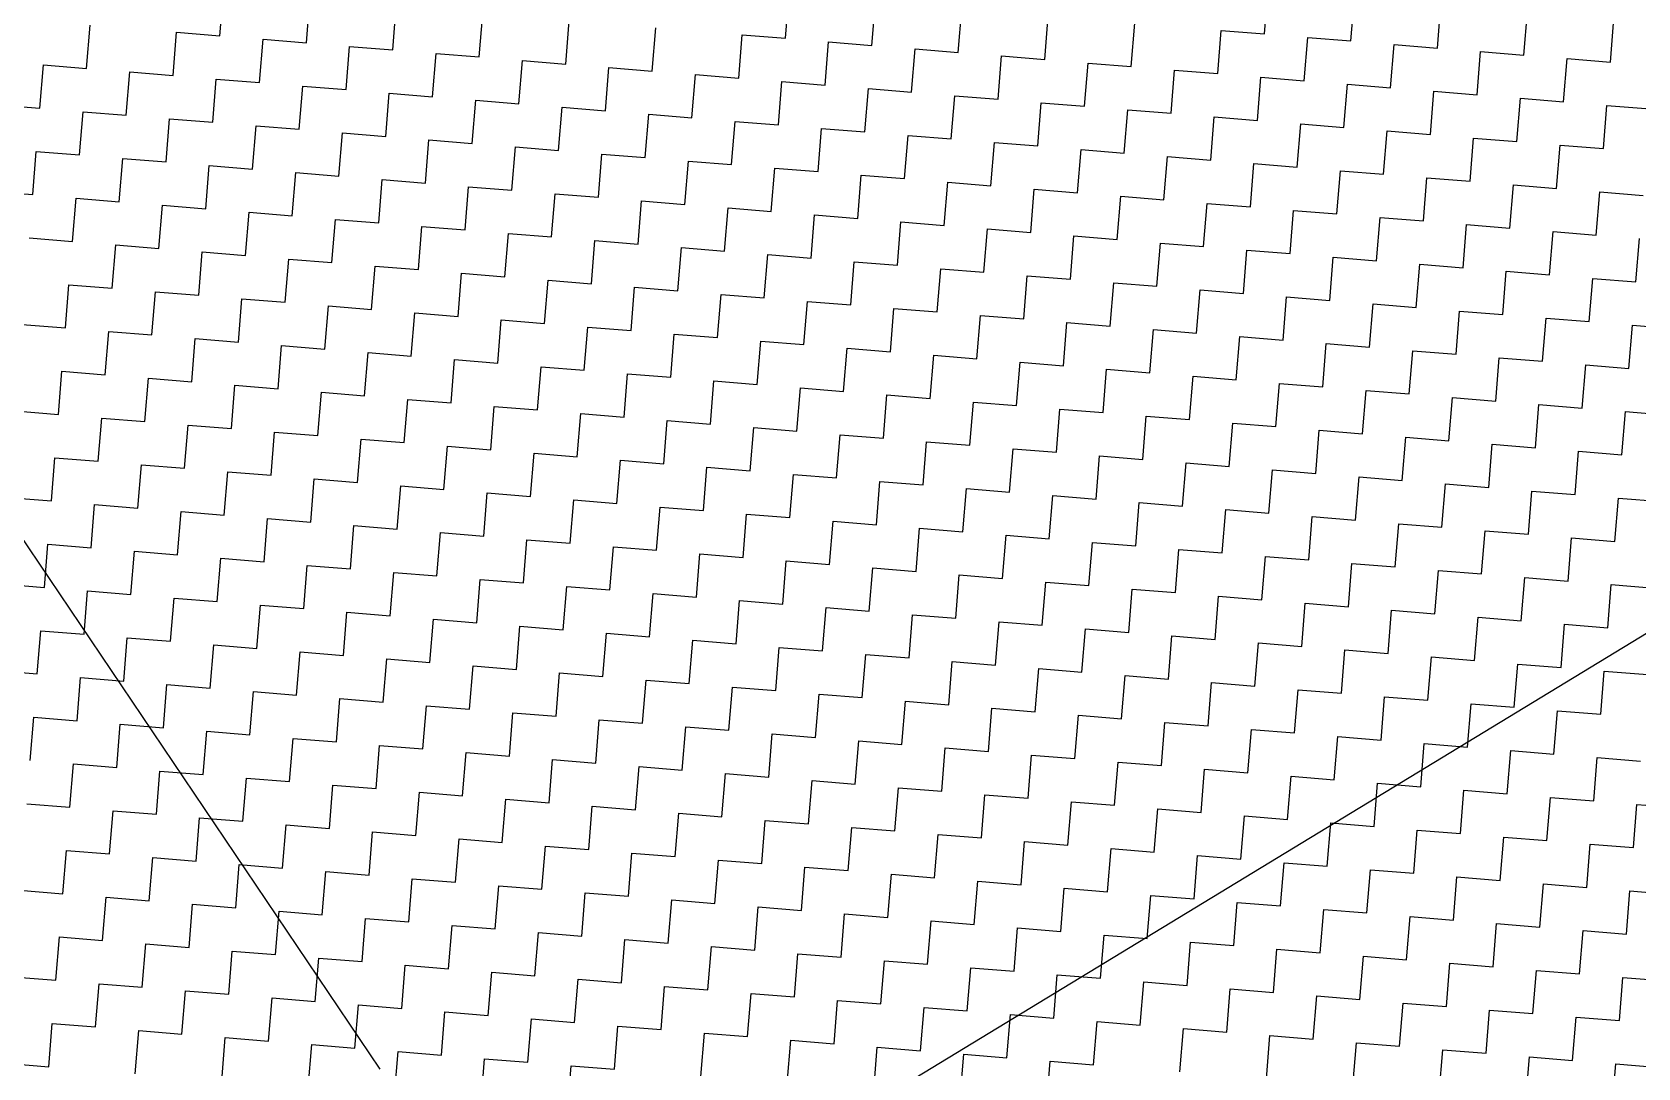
# Model space of a CAD drawing. Header units: metres. Extents: x 286589 to 288713, y 2001360 to 2004418.
# Drawn here: x 288122.5 to 288316.3, y 2003389.4 to 2003514.4 of the extents above; entities that cross this region are included whole.
import ezdxf

# ---------------------------------------------------------------- set-up
doc = ezdxf.new("R2010")
doc.units = ezdxf.units.M
doc.header["$MEASUREMENT"] = 0
doc.layers.add('POLY_HATCH', color=12, linetype='Continuous')
doc.layers.add('POLY_PARCEL', color=6, linetype='Continuous')

msp = doc.modelspace()

# ---------------------------------------------------------------- linework, layer by layer
at = {"layer": 'POLY_HATCH', "linetype": 'Continuous'}
for p, q in [((288213.44, 2003513.65), (288213.87, 2003518.86)), ((288271.26, 2003514.18), (288271.69, 2003519.4)), ((288145.18, 2003513.96), (288145.53, 2003518.21)), ((288155.62, 2003513.11), (288156.04, 2003518.32)), ((288166.05, 2003512.26), (288166.48, 2003517.47)), ((288223.88, 2003512.79), (288224.3, 2003518.01)), ((288234.31, 2003511.94), (288234.74, 2003517.16)), ((288281.7, 2003513.33), (288282.13, 2003518.55)), ((288292.14, 2003512.48), (288292.56, 2003517.7)), ((288302.57, 2003511.63), (288303, 2003516.85)), ((288129.1, 2003510.01), (288129.53, 2003515.23)), ((288176.49, 2003511.4), (288176.91, 2003516.62)), ((288186.92, 2003510.55), (288187.35, 2003515.77)), ((288197.36, 2003509.7), (288197.79, 2003514.92)), ((288244.75, 2003511.09), (288245.17, 2003516.31)), ((288255.18, 2003510.24), (288255.61, 2003515.46)), ((288313.01, 2003510.78), (288313.43, 2003516)), ((288139.54, 2003509.16), (288139.96, 2003514.38)), ((288139.96, 2003514.38), (288145.18, 2003513.96)), ((288149.97, 2003508.31), (288150.4, 2003513.53)), ((288150.4, 2003513.53), (288155.62, 2003513.11)), ((288207.8, 2003508.85), (288208.22, 2003514.07)), ((288208.22, 2003514.07), (288213.44, 2003513.65)), ((288218.23, 2003508), (288218.66, 2003513.22)), ((288218.66, 2003513.22), (288223.88, 2003512.79)), ((288265.62, 2003509.39), (288266.05, 2003514.61)), ((288266.05, 2003514.61), (288271.26, 2003514.18)), ((288276.06, 2003508.54), (288276.48, 2003513.76)), ((288276.48, 2003513.76), (288281.7, 2003513.33)), ((288286.49, 2003507.69), (288286.92, 2003512.91)), ((288286.92, 2003512.91), (288292.14, 2003512.48)), ((288160.41, 2003507.46), (288160.83, 2003512.68)), ((288160.83, 2003512.68), (288166.05, 2003512.26)), ((288170.84, 2003506.61), (288171.27, 2003511.83)), ((288171.27, 2003511.83), (288176.49, 2003511.4)), ((288181.28, 2003505.76), (288181.71, 2003510.98)), ((288181.71, 2003510.98), (288186.92, 2003510.55)), ((288228.67, 2003507.15), (288229.09, 2003512.37)), ((288229.09, 2003512.37), (288234.31, 2003511.94)), ((288239.11, 2003506.3), (288239.53, 2003511.52)), ((288239.53, 2003511.52), (288244.75, 2003511.09)), ((288296.93, 2003506.84), (288297.35, 2003512.06)), ((288297.35, 2003512.06), (288302.57, 2003511.63)), ((288307.37, 2003505.99), (288307.79, 2003511.21)), ((288307.79, 2003511.21), (288313.01, 2003510.78)), ((288123.46, 2003505.22), (288123.88, 2003510.44)), ((288123.88, 2003510.44), (288129.1, 2003510.01)), ((288133.89, 2003504.37), (288134.32, 2003509.59)), ((288134.32, 2003509.59), (288139.54, 2003509.16)), ((288191.72, 2003504.91), (288192.14, 2003510.13)), ((288192.14, 2003510.13), (288197.36, 2003509.7)), ((288202.15, 2003504.06), (288202.58, 2003509.28)), ((288202.58, 2003509.28), (288207.8, 2003508.85)), ((288249.54, 2003505.45), (288249.97, 2003510.67)), ((288249.97, 2003510.67), (288255.18, 2003510.24)), ((288259.98, 2003504.6), (288260.4, 2003509.82)), ((288260.4, 2003509.82), (288265.62, 2003509.39)), ((288270.41, 2003503.75), (288270.84, 2003508.97)), ((288270.84, 2003508.97), (288276.06, 2003508.54)), ((288144.33, 2003503.52), (288144.75, 2003508.74)), ((288144.75, 2003508.74), (288149.97, 2003508.31)), ((288154.76, 2003502.67), (288155.19, 2003507.89)), ((288155.19, 2003507.89), (288160.41, 2003507.46)), ((288165.2, 2003501.82), (288165.63, 2003507.04)), ((288165.63, 2003507.04), (288170.84, 2003506.61)), ((288212.59, 2003503.21), (288213.01, 2003508.43)), ((288213.01, 2003508.43), (288218.23, 2003508)), ((288223.03, 2003502.36), (288223.45, 2003507.58)), ((288223.45, 2003507.58), (288228.67, 2003507.15)), ((288280.85, 2003502.9), (288281.28, 2003508.12)), ((288281.28, 2003508.12), (288286.49, 2003507.69)), ((288291.29, 2003502.05), (288291.71, 2003507.27)), ((288291.71, 2003507.27), (288296.93, 2003506.84)), ((288118.24, 2003505.65), (288123.46, 2003505.22)), ((288175.64, 2003500.97), (288176.06, 2003506.19)), ((288176.06, 2003506.19), (288181.28, 2003505.76)), ((288186.07, 2003500.12), (288186.5, 2003505.34)), ((288186.5, 2003505.34), (288191.72, 2003504.91)), ((288233.46, 2003501.51), (288233.89, 2003506.73)), ((288233.89, 2003506.73), (288239.11, 2003506.3)), ((288243.9, 2003500.66), (288244.32, 2003505.88)), ((288244.32, 2003505.88), (288249.54, 2003505.45)), ((288254.33, 2003499.81), (288254.76, 2003505.02)), ((288254.76, 2003505.02), (288259.98, 2003504.6)), ((288301.72, 2003501.2), (288302.15, 2003506.41)), ((288302.15, 2003506.41), (288307.37, 2003505.99)), ((288312.16, 2003500.35), (288312.58, 2003505.56)), ((288312.58, 2003505.56), (288317.8, 2003505.14)), ((288128.25, 2003499.58), (288128.67, 2003504.8)), ((288128.67, 2003504.8), (288133.89, 2003504.37)), ((288138.69, 2003498.73), (288139.11, 2003503.95)), ((288139.11, 2003503.95), (288144.33, 2003503.52)), ((288149.12, 2003497.88), (288149.55, 2003503.1)), ((288149.55, 2003503.1), (288154.76, 2003502.67)), ((288196.51, 2003499.27), (288196.94, 2003504.49)), ((288196.94, 2003504.49), (288202.15, 2003504.06)), ((288206.95, 2003498.42), (288207.37, 2003503.63)), ((288207.37, 2003503.63), (288212.59, 2003503.21)), ((288264.77, 2003498.96), (288265.2, 2003504.17)), ((288265.2, 2003504.17), (288270.41, 2003503.75)), ((288275.21, 2003498.11), (288275.63, 2003503.32)), ((288275.63, 2003503.32), (288280.85, 2003502.9)), ((288159.56, 2003497.03), (288159.98, 2003502.24)), ((288159.98, 2003502.24), (288165.2, 2003501.82)), ((288169.99, 2003496.18), (288170.42, 2003501.39)), ((288170.42, 2003501.39), (288175.64, 2003500.97)), ((288217.38, 2003497.57), (288217.81, 2003502.78)), ((288217.81, 2003502.78), (288223.03, 2003502.36)), ((288227.82, 2003496.72), (288228.24, 2003501.93)), ((288228.24, 2003501.93), (288233.46, 2003501.51)), ((288285.64, 2003497.25), (288286.07, 2003502.47)), ((288286.07, 2003502.47), (288291.29, 2003502.05)), ((288296.08, 2003496.4), (288296.5, 2003501.62)), ((288296.5, 2003501.62), (288301.72, 2003501.2)), ((288122.61, 2003494.79), (288123.03, 2003500)), ((288123.03, 2003500), (288128.25, 2003499.58)), ((288180.43, 2003495.33), (288180.86, 2003500.54)), ((288180.86, 2003500.54), (288186.07, 2003500.12)), ((288190.87, 2003494.47), (288191.29, 2003499.69)), ((288191.29, 2003499.69), (288196.51, 2003499.27)), ((288238.25, 2003495.86), (288238.68, 2003501.08)), ((288238.68, 2003501.08), (288243.9, 2003500.66)), ((288248.69, 2003495.01), (288249.12, 2003500.23)), ((288249.12, 2003500.23), (288254.33, 2003499.81)), ((288259.13, 2003494.16), (288259.55, 2003499.38)), ((288259.55, 2003499.38), (288264.77, 2003498.96)), ((288306.51, 2003495.55), (288306.94, 2003500.77)), ((288306.94, 2003500.77), (288312.16, 2003500.35)), ((288133.04, 2003493.94), (288133.47, 2003499.15)), ((288133.47, 2003499.15), (288138.69, 2003498.73)), ((288143.48, 2003493.08), (288143.9, 2003498.3)), ((288143.9, 2003498.3), (288149.12, 2003497.88)), ((288153.91, 2003492.23), (288154.34, 2003497.45)), ((288154.34, 2003497.45), (288159.56, 2003497.03)), ((288201.3, 2003493.62), (288201.73, 2003498.84)), ((288201.73, 2003498.84), (288206.95, 2003498.42)), ((288211.74, 2003492.77), (288212.16, 2003497.99)), ((288212.16, 2003497.99), (288217.38, 2003497.57)), ((288269.56, 2003493.31), (288269.99, 2003498.53)), ((288269.99, 2003498.53), (288275.21, 2003498.11)), ((288280, 2003492.46), (288280.42, 2003497.68)), ((288280.42, 2003497.68), (288285.64, 2003497.25)), ((288164.35, 2003491.38), (288164.78, 2003496.6)), ((288164.78, 2003496.6), (288169.99, 2003496.18)), ((288174.79, 2003490.53), (288175.21, 2003495.75)), ((288175.21, 2003495.75), (288180.43, 2003495.33)), ((288222.17, 2003491.92), (288222.6, 2003497.14)), ((288222.6, 2003497.14), (288227.82, 2003496.72)), ((288232.61, 2003491.07), (288233.04, 2003496.29)), ((288233.04, 2003496.29), (288238.25, 2003495.86)), ((288243.05, 2003490.22), (288243.47, 2003495.44)), ((288243.47, 2003495.44), (288248.69, 2003495.01)), ((288290.44, 2003491.61), (288290.86, 2003496.83)), ((288290.86, 2003496.83), (288296.08, 2003496.4)), ((288300.87, 2003490.76), (288301.3, 2003495.98)), ((288301.3, 2003495.98), (288306.51, 2003495.55)), ((288117.39, 2003495.21), (288122.61, 2003494.79)), ((288127.4, 2003489.14), (288127.82, 2003494.36)), ((288127.82, 2003494.36), (288133.04, 2003493.94)), ((288137.83, 2003488.29), (288138.26, 2003493.51)), ((288138.26, 2003493.51), (288143.48, 2003493.08)), ((288185.22, 2003489.68), (288185.65, 2003494.9)), ((288185.65, 2003494.9), (288190.87, 2003494.47)), ((288195.66, 2003488.83), (288196.08, 2003494.05)), ((288196.08, 2003494.05), (288201.3, 2003493.62)), ((288253.48, 2003489.37), (288253.91, 2003494.59)), ((288253.91, 2003494.59), (288259.13, 2003494.16)), ((288263.92, 2003488.52), (288264.34, 2003493.74)), ((288264.34, 2003493.74), (288269.56, 2003493.31)), ((288311.31, 2003489.91), (288311.73, 2003495.13)), ((288311.73, 2003495.13), (288316.95, 2003494.7)), ((288148.27, 2003487.44), (288148.7, 2003492.66)), ((288148.7, 2003492.66), (288153.91, 2003492.23)), ((288158.71, 2003486.59), (288159.13, 2003491.81)), ((288159.13, 2003491.81), (288164.35, 2003491.38)), ((288206.1, 2003487.98), (288206.52, 2003493.2)), ((288206.52, 2003493.2), (288211.74, 2003492.77)), ((288216.53, 2003487.13), (288216.96, 2003492.35)), ((288216.96, 2003492.35), (288222.17, 2003491.92)), ((288226.97, 2003486.28), (288227.39, 2003491.5)), ((288227.39, 2003491.5), (288232.61, 2003491.07)), ((288274.36, 2003487.67), (288274.78, 2003492.89)), ((288274.78, 2003492.89), (288280, 2003492.46)), ((288284.79, 2003486.82), (288285.22, 2003492.04)), ((288285.22, 2003492.04), (288290.44, 2003491.61)), ((288122.18, 2003489.57), (288127.4, 2003489.14)), ((288169.14, 2003485.74), (288169.57, 2003490.96)), ((288169.57, 2003490.96), (288174.79, 2003490.53)), ((288179.58, 2003484.89), (288180, 2003490.11)), ((288180, 2003490.11), (288185.22, 2003489.68)), ((288237.4, 2003485.43), (288237.83, 2003490.65)), ((288237.83, 2003490.65), (288243.05, 2003490.22)), ((288247.84, 2003484.58), (288248.27, 2003489.8)), ((288248.27, 2003489.8), (288253.48, 2003489.37)), ((288295.23, 2003485.97), (288295.65, 2003491.19)), ((288295.65, 2003491.19), (288300.87, 2003490.76)), ((288305.66, 2003485.12), (288306.09, 2003490.34)), ((288306.09, 2003490.34), (288311.31, 2003489.91)), ((288132.19, 2003483.5), (288132.62, 2003488.72)), ((288132.62, 2003488.72), (288137.83, 2003488.29)), ((288142.63, 2003482.65), (288143.05, 2003487.87)), ((288143.05, 2003487.87), (288148.27, 2003487.44)), ((288190.02, 2003484.04), (288190.44, 2003489.26)), ((288190.44, 2003489.26), (288195.66, 2003488.83)), ((288200.45, 2003483.19), (288200.88, 2003488.41)), ((288200.88, 2003488.41), (288206.1, 2003487.98)), ((288258.28, 2003483.73), (288258.7, 2003488.95)), ((288258.7, 2003488.95), (288263.92, 2003488.52)), ((288268.71, 2003482.88), (288269.14, 2003488.09)), ((288269.14, 2003488.09), (288274.36, 2003487.67)), ((288316.1, 2003484.27), (288316.53, 2003489.48)), ((288153.06, 2003481.8), (288153.49, 2003487.02)), ((288153.49, 2003487.02), (288158.71, 2003486.59)), ((288163.5, 2003480.95), (288163.93, 2003486.17)), ((288163.93, 2003486.17), (288169.14, 2003485.74)), ((288210.89, 2003482.34), (288211.31, 2003487.56)), ((288211.31, 2003487.56), (288216.53, 2003487.13)), ((288221.32, 2003481.49), (288221.75, 2003486.7)), ((288221.75, 2003486.7), (288226.97, 2003486.28)), ((288231.76, 2003480.64), (288232.19, 2003485.85)), ((288232.19, 2003485.85), (288237.4, 2003485.43)), ((288279.15, 2003482.03), (288279.57, 2003487.24)), ((288279.57, 2003487.24), (288284.79, 2003486.82)), ((288289.58, 2003481.18), (288290.01, 2003486.39)), ((288290.01, 2003486.39), (288295.23, 2003485.97)), ((288126.55, 2003478.71), (288126.97, 2003483.92)), ((288126.97, 2003483.92), (288132.19, 2003483.5)), ((288173.94, 2003480.1), (288174.36, 2003485.31)), ((288174.36, 2003485.31), (288179.58, 2003484.89)), ((288184.37, 2003479.25), (288184.8, 2003484.46)), ((288184.8, 2003484.46), (288190.02, 2003484.04)), ((288242.2, 2003479.79), (288242.62, 2003485)), ((288242.62, 2003485), (288247.84, 2003484.58)), ((288252.63, 2003478.93), (288253.06, 2003484.15)), ((288253.06, 2003484.15), (288258.28, 2003483.73)), ((288300.02, 2003480.32), (288300.45, 2003485.54)), ((288300.45, 2003485.54), (288305.66, 2003485.12)), ((288310.46, 2003479.47), (288310.88, 2003484.69)), ((288310.88, 2003484.69), (288316.1, 2003484.27)), ((288136.98, 2003477.86), (288137.41, 2003483.07)), ((288137.41, 2003483.07), (288142.63, 2003482.65)), ((288147.42, 2003477), (288147.85, 2003482.22)), ((288147.85, 2003482.22), (288153.06, 2003481.8)), ((288194.81, 2003478.39), (288195.23, 2003483.61)), ((288195.23, 2003483.61), (288200.45, 2003483.19)), ((288205.24, 2003477.54), (288205.67, 2003482.76)), ((288205.67, 2003482.76), (288210.89, 2003482.34)), ((288215.68, 2003476.69), (288216.11, 2003481.91)), ((288216.11, 2003481.91), (288221.32, 2003481.49)), ((288263.07, 2003478.08), (288263.49, 2003483.3)), ((288263.49, 2003483.3), (288268.71, 2003482.88)), ((288273.51, 2003477.23), (288273.93, 2003482.45)), ((288273.93, 2003482.45), (288279.15, 2003482.03)), ((288157.86, 2003476.15), (288158.28, 2003481.37)), ((288158.28, 2003481.37), (288163.5, 2003480.95)), ((288168.29, 2003475.3), (288168.72, 2003480.52)), ((288168.72, 2003480.52), (288173.94, 2003480.1)), ((288226.12, 2003475.84), (288226.54, 2003481.06)), ((288226.54, 2003481.06), (288231.76, 2003480.64)), ((288236.55, 2003474.99), (288236.98, 2003480.21)), ((288236.98, 2003480.21), (288242.2, 2003479.79)), ((288283.94, 2003476.38), (288284.37, 2003481.6)), ((288284.37, 2003481.6), (288289.58, 2003481.18)), ((288294.38, 2003475.53), (288294.8, 2003480.75)), ((288294.8, 2003480.75), (288300.02, 2003480.32)), ((288304.81, 2003474.68), (288305.24, 2003479.9)), ((288305.24, 2003479.9), (288310.46, 2003479.47)), ((288121.33, 2003479.13), (288126.55, 2003478.71)), ((288131.34, 2003473.06), (288131.77, 2003478.28)), ((288131.77, 2003478.28), (288136.98, 2003477.86)), ((288178.73, 2003474.45), (288179.15, 2003479.67)), ((288179.15, 2003479.67), (288184.37, 2003479.25)), ((288189.16, 2003473.6), (288189.59, 2003478.82)), ((288189.59, 2003478.82), (288194.81, 2003478.39)), ((288199.6, 2003472.75), (288200.03, 2003477.97)), ((288200.03, 2003477.97), (288205.24, 2003477.54)), ((288246.99, 2003474.14), (288247.41, 2003479.36)), ((288247.41, 2003479.36), (288252.63, 2003478.93)), ((288257.43, 2003473.29), (288257.85, 2003478.51)), ((288257.85, 2003478.51), (288263.07, 2003478.08)), ((288315.25, 2003473.83), (288315.68, 2003479.05)), ((288315.68, 2003479.05), (288320.89, 2003478.62)), ((288141.78, 2003472.21), (288142.2, 2003477.43)), ((288142.2, 2003477.43), (288147.42, 2003477)), ((288152.21, 2003471.36), (288152.64, 2003476.58)), ((288152.64, 2003476.58), (288157.86, 2003476.15)), ((288210.04, 2003471.9), (288210.46, 2003477.12)), ((288210.46, 2003477.12), (288215.68, 2003476.69)), ((288220.47, 2003471.05), (288220.9, 2003476.27)), ((288220.9, 2003476.27), (288226.12, 2003475.84)), ((288267.86, 2003472.44), (288268.29, 2003477.66)), ((288268.29, 2003477.66), (288273.51, 2003477.23)), ((288278.3, 2003471.59), (288278.72, 2003476.81)), ((288278.72, 2003476.81), (288283.94, 2003476.38)), ((288288.73, 2003470.74), (288289.16, 2003475.96)), ((288289.16, 2003475.96), (288294.38, 2003475.53)), ((288162.65, 2003470.51), (288163.07, 2003475.73)), ((288163.07, 2003475.73), (288168.29, 2003475.3)), ((288173.09, 2003469.66), (288173.51, 2003474.88)), ((288173.51, 2003474.88), (288178.73, 2003474.45)), ((288183.52, 2003468.81), (288183.95, 2003474.03)), ((288183.95, 2003474.03), (288189.16, 2003473.6)), ((288230.91, 2003470.2), (288231.34, 2003475.42)), ((288231.34, 2003475.42), (288236.55, 2003474.99)), ((288241.35, 2003469.35), (288241.77, 2003474.57)), ((288241.77, 2003474.57), (288246.99, 2003474.14)), ((288299.17, 2003469.89), (288299.6, 2003475.11)), ((288299.6, 2003475.11), (288304.81, 2003474.68)), ((288309.61, 2003469.04), (288310.03, 2003474.26)), ((288310.03, 2003474.26), (288315.25, 2003473.83)), ((288125.7, 2003468.27), (288126.12, 2003473.49)), ((288126.12, 2003473.49), (288131.34, 2003473.06)), ((288136.13, 2003467.42), (288136.56, 2003472.64)), ((288136.56, 2003472.64), (288141.78, 2003472.21)), ((288193.96, 2003467.96), (288194.38, 2003473.18)), ((288194.38, 2003473.18), (288199.6, 2003472.75)), ((288204.39, 2003467.11), (288204.82, 2003472.33)), ((288204.82, 2003472.33), (288210.04, 2003471.9)), ((288251.78, 2003468.5), (288252.21, 2003473.72)), ((288252.21, 2003473.72), (288257.43, 2003473.29)), ((288262.22, 2003467.65), (288262.64, 2003472.87)), ((288262.64, 2003472.87), (288267.86, 2003472.44)), ((288146.57, 2003466.57), (288146.99, 2003471.79)), ((288146.99, 2003471.79), (288152.21, 2003471.36)), ((288157.01, 2003465.72), (288157.43, 2003470.94)), ((288157.43, 2003470.94), (288162.65, 2003470.51)), ((288214.83, 2003466.26), (288215.26, 2003471.48)), ((288215.26, 2003471.48), (288220.47, 2003471.05)), ((288225.27, 2003465.41), (288225.69, 2003470.62)), ((288225.69, 2003470.62), (288230.91, 2003470.2)), ((288272.65, 2003466.8), (288273.08, 2003472.01)), ((288273.08, 2003472.01), (288278.3, 2003471.59)), ((288283.09, 2003465.95), (288283.52, 2003471.16)), ((288283.52, 2003471.16), (288288.73, 2003470.74)), ((288293.53, 2003465.1), (288293.95, 2003470.31)), ((288293.95, 2003470.31), (288299.17, 2003469.89)), ((288120.48, 2003468.7), (288125.7, 2003468.27)), ((288167.44, 2003464.87), (288167.87, 2003470.09)), ((288167.87, 2003470.09), (288173.09, 2003469.66)), ((288177.88, 2003464.02), (288178.3, 2003469.23)), ((288178.3, 2003469.23), (288183.52, 2003468.81)), ((288188.31, 2003463.17), (288188.74, 2003468.38)), ((288188.74, 2003468.38), (288193.96, 2003467.96)), ((288235.7, 2003464.56), (288236.13, 2003469.77)), ((288236.13, 2003469.77), (288241.35, 2003469.35)), ((288246.14, 2003463.71), (288246.56, 2003468.92)), ((288246.56, 2003468.92), (288251.78, 2003468.5)), ((288303.96, 2003464.24), (288304.39, 2003469.46)), ((288304.39, 2003469.46), (288309.61, 2003469.04)), ((288314.4, 2003463.39), (288314.82, 2003468.61)), ((288314.82, 2003468.61), (288320.04, 2003468.19)), ((288130.49, 2003462.63), (288130.92, 2003467.84)), ((288130.92, 2003467.84), (288136.13, 2003467.42)), ((288140.93, 2003461.78), (288141.35, 2003466.99)), ((288141.35, 2003466.99), (288146.57, 2003466.57)), ((288198.75, 2003462.32), (288199.18, 2003467.53)), ((288199.18, 2003467.53), (288204.39, 2003467.11)), ((288209.19, 2003461.46), (288209.61, 2003466.68)), ((288209.61, 2003466.68), (288214.83, 2003466.26)), ((288256.57, 2003462.85), (288257, 2003468.07)), ((288257, 2003468.07), (288262.22, 2003467.65)), ((288267.01, 2003462), (288267.44, 2003467.22)), ((288267.44, 2003467.22), (288272.65, 2003466.8)), ((288277.45, 2003461.15), (288277.87, 2003466.37)), ((288277.87, 2003466.37), (288283.09, 2003465.95)), ((288151.36, 2003460.93), (288151.79, 2003466.14)), ((288151.79, 2003466.14), (288157.01, 2003465.72)), ((288161.8, 2003460.07), (288162.22, 2003465.29)), ((288162.22, 2003465.29), (288167.44, 2003464.87)), ((288172.23, 2003459.22), (288172.66, 2003464.44)), ((288172.66, 2003464.44), (288177.88, 2003464.02)), ((288219.62, 2003460.61), (288220.05, 2003465.83)), ((288220.05, 2003465.83), (288225.27, 2003465.41)), ((288230.06, 2003459.76), (288230.48, 2003464.98)), ((288230.48, 2003464.98), (288235.7, 2003464.56)), ((288287.88, 2003460.3), (288288.31, 2003465.52)), ((288288.31, 2003465.52), (288293.53, 2003465.1)), ((288298.32, 2003459.45), (288298.74, 2003464.67)), ((288298.74, 2003464.67), (288303.96, 2003464.24)), ((288124.85, 2003457.83), (288125.27, 2003463.05)), ((288125.27, 2003463.05), (288130.49, 2003462.63)), ((288182.67, 2003458.37), (288183.1, 2003463.59)), ((288183.1, 2003463.59), (288188.31, 2003463.17)), ((288193.11, 2003457.52), (288193.53, 2003462.74)), ((288193.53, 2003462.74), (288198.75, 2003462.32)), ((288240.5, 2003458.91), (288240.92, 2003464.13)), ((288240.92, 2003464.13), (288246.14, 2003463.71)), ((288250.93, 2003458.06), (288251.36, 2003463.28)), ((288251.36, 2003463.28), (288256.57, 2003462.85)), ((288261.37, 2003457.21), (288261.79, 2003462.43)), ((288261.79, 2003462.43), (288267.01, 2003462)), ((288308.76, 2003458.6), (288309.18, 2003463.82)), ((288309.18, 2003463.82), (288314.4, 2003463.39)), ((288135.28, 2003456.98), (288135.71, 2003462.2)), ((288135.71, 2003462.2), (288140.93, 2003461.78)), ((288145.72, 2003456.13), (288146.14, 2003461.35)), ((288146.14, 2003461.35), (288151.36, 2003460.93)), ((288156.16, 2003455.28), (288156.58, 2003460.5)), ((288156.58, 2003460.5), (288161.8, 2003460.07)), ((288203.54, 2003456.67), (288203.97, 2003461.89)), ((288203.97, 2003461.89), (288209.19, 2003461.46)), ((288213.98, 2003455.82), (288214.4, 2003461.04)), ((288214.4, 2003461.04), (288219.62, 2003460.61)), ((288271.8, 2003456.36), (288272.23, 2003461.58)), ((288272.23, 2003461.58), (288277.45, 2003461.15)), ((288282.24, 2003455.51), (288282.67, 2003460.73)), ((288282.67, 2003460.73), (288287.88, 2003460.3)), ((288166.59, 2003454.43), (288167.02, 2003459.65)), ((288167.02, 2003459.65), (288172.23, 2003459.22)), ((288177.03, 2003453.58), (288177.45, 2003458.8)), ((288177.45, 2003458.8), (288182.67, 2003458.37)), ((288224.42, 2003454.97), (288224.84, 2003460.19)), ((288224.84, 2003460.19), (288230.06, 2003459.76)), ((288234.85, 2003454.12), (288235.28, 2003459.34)), ((288235.28, 2003459.34), (288240.5, 2003458.91)), ((288245.29, 2003453.27), (288245.71, 2003458.49)), ((288245.71, 2003458.49), (288250.93, 2003458.06)), ((288292.68, 2003454.66), (288293.1, 2003459.88)), ((288293.1, 2003459.88), (288298.32, 2003459.45)), ((288303.11, 2003453.81), (288303.54, 2003459.03)), ((288303.54, 2003459.03), (288308.76, 2003458.6)), ((288119.63, 2003458.26), (288124.85, 2003457.83)), ((288129.64, 2003452.19), (288130.06, 2003457.41)), ((288130.06, 2003457.41), (288135.28, 2003456.98)), ((288140.08, 2003451.34), (288140.5, 2003456.56)), ((288140.5, 2003456.56), (288145.72, 2003456.13)), ((288187.46, 2003452.73), (288187.89, 2003457.95)), ((288187.89, 2003457.95), (288193.11, 2003457.52)), ((288197.9, 2003451.88), (288198.33, 2003457.1)), ((288198.33, 2003457.1), (288203.54, 2003456.67)), ((288255.72, 2003452.42), (288256.15, 2003457.64)), ((288256.15, 2003457.64), (288261.37, 2003457.21)), ((288266.16, 2003451.57), (288266.59, 2003456.79)), ((288266.59, 2003456.79), (288271.8, 2003456.36)), ((288313.55, 2003452.96), (288313.97, 2003458.18)), ((288313.97, 2003458.18), (288319.19, 2003457.75)), ((288150.51, 2003450.49), (288150.94, 2003455.71)), ((288150.94, 2003455.71), (288156.16, 2003455.28)), ((288160.95, 2003449.64), (288161.37, 2003454.86)), ((288161.37, 2003454.86), (288166.59, 2003454.43)), ((288208.34, 2003451.03), (288208.76, 2003456.25)), ((288208.76, 2003456.25), (288213.98, 2003455.82)), ((288218.77, 2003450.18), (288219.2, 2003455.4)), ((288219.2, 2003455.4), (288224.42, 2003454.97)), ((288276.6, 2003450.72), (288277.02, 2003455.94)), ((288277.02, 2003455.94), (288282.24, 2003455.51)), ((288287.03, 2003449.87), (288287.46, 2003455.08)), ((288287.46, 2003455.08), (288292.68, 2003454.66)), ((288171.38, 2003448.79), (288171.81, 2003454.01)), ((288171.81, 2003454.01), (288177.03, 2003453.58)), ((288181.82, 2003447.94), (288182.25, 2003453.16)), ((288182.25, 2003453.16), (288187.46, 2003452.73)), ((288229.21, 2003449.33), (288229.63, 2003454.55)), ((288229.63, 2003454.55), (288234.85, 2003454.12)), ((288239.64, 2003448.48), (288240.07, 2003453.69)), ((288240.07, 2003453.69), (288245.29, 2003453.27)), ((288250.08, 2003447.63), (288250.51, 2003452.84)), ((288250.51, 2003452.84), (288255.72, 2003452.42)), ((288297.47, 2003449.02), (288297.89, 2003454.23)), ((288297.89, 2003454.23), (288303.11, 2003453.81)), ((288307.91, 2003448.17), (288308.33, 2003453.38)), ((288308.33, 2003453.38), (288313.55, 2003452.96)), ((288124, 2003447.4), (288124.42, 2003452.62)), ((288124.42, 2003452.62), (288129.64, 2003452.19)), ((288134.43, 2003446.55), (288134.86, 2003451.77)), ((288134.86, 2003451.77), (288140.08, 2003451.34)), ((288144.87, 2003445.7), (288145.29, 2003450.91)), ((288145.29, 2003450.91), (288150.51, 2003450.49)), ((288192.26, 2003447.09), (288192.68, 2003452.3)), ((288192.68, 2003452.3), (288197.9, 2003451.88)), ((288202.69, 2003446.24), (288203.12, 2003451.45)), ((288203.12, 2003451.45), (288208.34, 2003451.03)), ((288260.52, 2003446.78), (288260.94, 2003451.99)), ((288260.94, 2003451.99), (288266.16, 2003451.57)), ((288270.95, 2003445.92), (288271.38, 2003451.14)), ((288271.38, 2003451.14), (288276.6, 2003450.72)), ((288155.3, 2003444.85), (288155.73, 2003450.06)), ((288155.73, 2003450.06), (288160.95, 2003449.64)), ((288165.74, 2003443.99), (288166.17, 2003449.21)), ((288166.17, 2003449.21), (288171.38, 2003448.79)), ((288213.13, 2003445.39), (288213.55, 2003450.6)), ((288213.55, 2003450.6), (288218.77, 2003450.18)), ((288223.56, 2003444.53), (288223.99, 2003449.75)), ((288223.99, 2003449.75), (288229.21, 2003449.33)), ((288234, 2003443.68), (288234.43, 2003448.9)), ((288234.43, 2003448.9), (288239.64, 2003448.48)), ((288281.39, 2003445.07), (288281.81, 2003450.29)), ((288281.81, 2003450.29), (288287.03, 2003449.87)), ((288291.83, 2003444.22), (288292.25, 2003449.44)), ((288292.25, 2003449.44), (288297.47, 2003449.02)), ((288118.78, 2003447.82), (288124, 2003447.4)), ((288128.79, 2003441.75), (288129.21, 2003446.97)), ((288129.21, 2003446.97), (288134.43, 2003446.55)), ((288176.18, 2003443.14), (288176.6, 2003448.36)), ((288176.6, 2003448.36), (288181.82, 2003447.94)), ((288186.61, 2003442.29), (288187.04, 2003447.51)), ((288187.04, 2003447.51), (288192.26, 2003447.09)), ((288244.44, 2003442.83), (288244.86, 2003448.05)), ((288244.86, 2003448.05), (288250.08, 2003447.63)), ((288254.87, 2003441.98), (288255.3, 2003447.2)), ((288255.3, 2003447.2), (288260.52, 2003446.78)), ((288302.26, 2003443.37), (288302.69, 2003448.59)), ((288302.69, 2003448.59), (288307.91, 2003448.17)), ((288312.7, 2003442.52), (288313.12, 2003447.74)), ((288313.12, 2003447.74), (288318.34, 2003447.31)), ((288139.22, 2003440.9), (288139.65, 2003446.12)), ((288139.65, 2003446.12), (288144.87, 2003445.7)), ((288149.66, 2003440.05), (288150.09, 2003445.27)), ((288150.09, 2003445.27), (288155.3, 2003444.85)), ((288197.05, 2003441.44), (288197.47, 2003446.66)), ((288197.47, 2003446.66), (288202.69, 2003446.24)), ((288207.49, 2003440.59), (288207.91, 2003445.81)), ((288207.91, 2003445.81), (288213.13, 2003445.39)), ((288217.92, 2003439.74), (288218.35, 2003444.96)), ((288218.35, 2003444.96), (288223.56, 2003444.53)), ((288265.31, 2003441.13), (288265.73, 2003446.35)), ((288265.73, 2003446.35), (288270.95, 2003445.92)), ((288275.75, 2003440.28), (288276.17, 2003445.5)), ((288276.17, 2003445.5), (288281.39, 2003445.07)), ((288160.1, 2003439.2), (288160.52, 2003444.42)), ((288160.52, 2003444.42), (288165.74, 2003443.99)), ((288170.53, 2003438.35), (288170.96, 2003443.57)), ((288170.96, 2003443.57), (288176.18, 2003443.14)), ((288228.36, 2003438.89), (288228.78, 2003444.11)), ((288228.78, 2003444.11), (288234, 2003443.68)), ((288238.79, 2003438.04), (288239.22, 2003443.26)), ((288239.22, 2003443.26), (288244.44, 2003442.83)), ((288286.18, 2003439.43), (288286.61, 2003444.65)), ((288286.61, 2003444.65), (288291.83, 2003444.22)), ((288296.62, 2003438.58), (288297.04, 2003443.8)), ((288297.04, 2003443.8), (288302.26, 2003443.37)), ((288123.15, 2003436.96), (288123.57, 2003442.18)), ((288123.57, 2003442.18), (288128.79, 2003441.75)), ((288133.58, 2003436.11), (288134.01, 2003441.33)), ((288134.01, 2003441.33), (288139.22, 2003440.9)), ((288180.97, 2003437.5), (288181.39, 2003442.72)), ((288181.39, 2003442.72), (288186.61, 2003442.29)), ((288191.41, 2003436.65), (288191.83, 2003441.87)), ((288191.83, 2003441.87), (288197.05, 2003441.44)), ((288249.23, 2003437.19), (288249.66, 2003442.41)), ((288249.66, 2003442.41), (288254.87, 2003441.98)), ((288259.67, 2003436.34), (288260.09, 2003441.56)), ((288260.09, 2003441.56), (288265.31, 2003441.13)), ((288307.05, 2003437.73), (288307.48, 2003442.95)), ((288307.48, 2003442.95), (288312.7, 2003442.52)), ((288144.02, 2003435.26), (288144.44, 2003440.48)), ((288144.44, 2003440.48), (288149.66, 2003440.05)), ((288154.45, 2003434.41), (288154.88, 2003439.63)), ((288154.88, 2003439.63), (288160.1, 2003439.2)), ((288201.84, 2003435.8), (288202.27, 2003441.02)), ((288202.27, 2003441.02), (288207.49, 2003440.59)), ((288212.28, 2003434.95), (288212.7, 2003440.17)), ((288212.7, 2003440.17), (288217.92, 2003439.74)), ((288222.71, 2003434.1), (288223.14, 2003439.32)), ((288223.14, 2003439.32), (288228.36, 2003438.89)), ((288270.1, 2003435.49), (288270.53, 2003440.71)), ((288270.53, 2003440.71), (288275.75, 2003440.28)), ((288280.54, 2003434.64), (288280.96, 2003439.86)), ((288280.96, 2003439.86), (288286.18, 2003439.43)), ((288117.93, 2003437.39), (288123.15, 2003436.96)), ((288164.89, 2003433.56), (288165.32, 2003438.78)), ((288165.32, 2003438.78), (288170.53, 2003438.35)), ((288175.33, 2003432.71), (288175.75, 2003437.93)), ((288175.75, 2003437.93), (288180.97, 2003437.5)), ((288233.15, 2003433.25), (288233.58, 2003438.47)), ((288233.58, 2003438.47), (288238.79, 2003438.04)), ((288243.59, 2003432.4), (288244.01, 2003437.61)), ((288244.01, 2003437.61), (288249.23, 2003437.19)), ((288290.97, 2003433.79), (288291.4, 2003439.01)), ((288291.4, 2003439.01), (288296.62, 2003438.58)), ((288301.41, 2003432.94), (288301.84, 2003438.15)), ((288301.84, 2003438.15), (288307.05, 2003437.73)), ((288311.85, 2003432.09), (288312.27, 2003437.3)), ((288312.27, 2003437.3), (288317.49, 2003436.88)), ((288127.94, 2003431.32), (288128.36, 2003436.54)), ((288128.36, 2003436.54), (288133.58, 2003436.11)), ((288138.37, 2003430.47), (288138.8, 2003435.69)), ((288138.8, 2003435.69), (288144.02, 2003435.26)), ((288185.76, 2003431.86), (288186.19, 2003437.08)), ((288186.19, 2003437.08), (288191.41, 2003436.65)), ((288196.2, 2003431.01), (288196.62, 2003436.22)), ((288196.62, 2003436.22), (288201.84, 2003435.8)), ((288206.63, 2003430.16), (288207.06, 2003435.37)), ((288207.06, 2003435.37), (288212.28, 2003434.95)), ((288254.02, 2003431.55), (288254.45, 2003436.76)), ((288254.45, 2003436.76), (288259.67, 2003436.34)), ((288264.46, 2003430.7), (288264.88, 2003435.91)), ((288264.88, 2003435.91), (288270.1, 2003435.49)), ((288148.81, 2003429.62), (288149.24, 2003434.83)), ((288149.24, 2003434.83), (288154.45, 2003434.41)), ((288159.25, 2003428.77), (288159.67, 2003433.98)), ((288159.67, 2003433.98), (288164.89, 2003433.56)), ((288217.07, 2003429.31), (288217.5, 2003434.52)), ((288217.5, 2003434.52), (288222.71, 2003434.1)), ((288227.51, 2003428.45), (288227.93, 2003433.67)), ((288227.93, 2003433.67), (288233.15, 2003433.25)), ((288274.9, 2003429.84), (288275.32, 2003435.06)), ((288275.32, 2003435.06), (288280.54, 2003434.64)), ((288285.33, 2003428.99), (288285.76, 2003434.21)), ((288285.76, 2003434.21), (288290.97, 2003433.79)), ((288295.77, 2003428.14), (288296.19, 2003433.36)), ((288296.19, 2003433.36), (288301.41, 2003432.94)), ((288122.29, 2003426.53), (288122.72, 2003431.74)), ((288122.72, 2003431.74), (288127.94, 2003431.32)), ((288169.68, 2003427.92), (288170.11, 2003433.13)), ((288170.11, 2003433.13), (288175.33, 2003432.71)), ((288180.12, 2003427.06), (288180.54, 2003432.28)), ((288180.54, 2003432.28), (288185.76, 2003431.86)), ((288190.56, 2003426.21), (288190.98, 2003431.43)), ((288190.98, 2003431.43), (288196.2, 2003431.01)), ((288237.94, 2003427.6), (288238.37, 2003432.82)), ((288238.37, 2003432.82), (288243.59, 2003432.4)), ((288248.38, 2003426.75), (288248.8, 2003431.97)), ((288248.8, 2003431.97), (288254.02, 2003431.55)), ((288306.2, 2003427.29), (288306.63, 2003432.51)), ((288306.63, 2003432.51), (288311.85, 2003432.09)), ((288132.73, 2003425.67), (288133.16, 2003430.89)), ((288133.16, 2003430.89), (288138.37, 2003430.47)), ((288143.17, 2003424.82), (288143.59, 2003430.04)), ((288143.59, 2003430.04), (288148.81, 2003429.62)), ((288200.99, 2003425.36), (288201.42, 2003430.58)), ((288201.42, 2003430.58), (288206.63, 2003430.16)), ((288211.43, 2003424.51), (288211.85, 2003429.73)), ((288211.85, 2003429.73), (288217.07, 2003429.31)), ((288258.82, 2003425.9), (288259.24, 2003431.12)), ((288259.24, 2003431.12), (288264.46, 2003430.7)), ((288269.25, 2003425.05), (288269.68, 2003430.27)), ((288269.68, 2003430.27), (288274.9, 2003429.84)), ((288279.69, 2003424.2), (288280.11, 2003429.42)), ((288280.11, 2003429.42), (288285.33, 2003428.99)), ((288153.6, 2003423.97), (288154.03, 2003429.19)), ((288154.03, 2003429.19), (288159.25, 2003428.77)), ((288164.04, 2003423.12), (288164.46, 2003428.34)), ((288164.46, 2003428.34), (288169.68, 2003427.92)), ((288174.48, 2003422.27), (288174.9, 2003427.49)), ((288174.9, 2003427.49), (288180.12, 2003427.06)), ((288221.86, 2003423.66), (288222.29, 2003428.88)), ((288222.29, 2003428.88), (288227.51, 2003428.45)), ((288232.3, 2003422.81), (288232.73, 2003428.03)), ((288232.73, 2003428.03), (288237.94, 2003427.6)), ((288290.12, 2003423.35), (288290.55, 2003428.57)), ((288290.55, 2003428.57), (288295.77, 2003428.14)), ((288300.56, 2003422.5), (288300.99, 2003427.72)), ((288300.99, 2003427.72), (288306.2, 2003427.29)), ((288127.09, 2003420.88), (288127.51, 2003426.1)), ((288127.51, 2003426.1), (288132.73, 2003425.67)), ((288184.91, 2003421.42), (288185.34, 2003426.64)), ((288185.34, 2003426.64), (288190.56, 2003426.21)), ((288195.35, 2003420.57), (288195.77, 2003425.79)), ((288195.77, 2003425.79), (288200.99, 2003425.36)), ((288242.74, 2003421.96), (288243.16, 2003427.18)), ((288243.16, 2003427.18), (288248.38, 2003426.75)), ((288253.17, 2003421.11), (288253.6, 2003426.33)), ((288253.6, 2003426.33), (288258.82, 2003425.9)), ((288311, 2003421.65), (288311.42, 2003426.87)), ((288311.42, 2003426.87), (288316.64, 2003426.44)), ((288137.52, 2003420.03), (288137.95, 2003425.25)), ((288137.95, 2003425.25), (288143.17, 2003424.82)), ((288147.96, 2003419.18), (288148.38, 2003424.4)), ((288148.38, 2003424.4), (288153.6, 2003423.97)), ((288205.78, 2003419.72), (288206.21, 2003424.94)), ((288206.21, 2003424.94), (288211.43, 2003424.51)), ((288216.22, 2003418.87), (288216.65, 2003424.09)), ((288216.65, 2003424.09), (288221.86, 2003423.66)), ((288263.61, 2003420.26), (288264.03, 2003425.48)), ((288264.03, 2003425.48), (288269.25, 2003425.05)), ((288274.04, 2003419.41), (288274.47, 2003424.63)), ((288274.47, 2003424.63), (288279.69, 2003424.2)), ((288284.48, 2003418.56), (288284.91, 2003423.78)), ((288284.91, 2003423.78), (288290.12, 2003423.35)), ((288158.4, 2003418.33), (288158.82, 2003423.55)), ((288158.82, 2003423.55), (288164.04, 2003423.12)), ((288168.83, 2003417.48), (288169.26, 2003422.7)), ((288169.26, 2003422.7), (288174.48, 2003422.27)), ((288179.27, 2003416.63), (288179.69, 2003421.85)), ((288179.69, 2003421.85), (288184.91, 2003421.42)), ((288226.66, 2003418.02), (288227.08, 2003423.24)), ((288227.08, 2003423.24), (288232.3, 2003422.81)), ((288237.09, 2003417.17), (288237.52, 2003422.39)), ((288237.52, 2003422.39), (288242.74, 2003421.96)), ((288294.92, 2003417.71), (288295.34, 2003422.93)), ((288295.34, 2003422.93), (288300.56, 2003422.5)), ((288305.35, 2003416.86), (288305.78, 2003422.07)), ((288305.78, 2003422.07), (288311, 2003421.65)), ((288121.87, 2003421.31), (288127.09, 2003420.88)), ((288131.88, 2003415.24), (288132.31, 2003420.46)), ((288132.31, 2003420.46), (288137.52, 2003420.03)), ((288189.7, 2003415.78), (288190.13, 2003421)), ((288190.13, 2003421), (288195.35, 2003420.57)), ((288200.14, 2003414.93), (288200.57, 2003420.15)), ((288200.57, 2003420.15), (288205.78, 2003419.72)), ((288247.53, 2003416.32), (288247.95, 2003421.54)), ((288247.95, 2003421.54), (288253.17, 2003421.11)), ((288257.96, 2003415.47), (288258.39, 2003420.68)), ((288258.39, 2003420.68), (288263.61, 2003420.26)), ((288268.4, 2003414.62), (288268.83, 2003419.83)), ((288268.83, 2003419.83), (288274.04, 2003419.41)), ((288315.79, 2003416.01), (288316.21, 2003421.22)), ((288316.21, 2003421.22), (288321.43, 2003420.8)), ((288142.32, 2003414.39), (288142.74, 2003419.61)), ((288142.74, 2003419.61), (288147.96, 2003419.18)), ((288152.75, 2003413.54), (288153.18, 2003418.76)), ((288153.18, 2003418.76), (288158.4, 2003418.33)), ((288163.19, 2003412.69), (288163.61, 2003417.9)), ((288163.61, 2003417.9), (288168.83, 2003417.48)), ((288210.58, 2003414.08), (288211, 2003419.29)), ((288211, 2003419.29), (288216.22, 2003418.87)), ((288221.01, 2003413.23), (288221.44, 2003418.44)), ((288221.44, 2003418.44), (288226.66, 2003418.02)), ((288278.84, 2003413.77), (288279.26, 2003418.98)), ((288279.26, 2003418.98), (288284.48, 2003418.56)), ((288289.27, 2003412.91), (288289.7, 2003418.13)), ((288289.7, 2003418.13), (288294.92, 2003417.71)), ((288173.62, 2003411.84), (288174.05, 2003417.05)), ((288174.05, 2003417.05), (288179.27, 2003416.63)), ((288184.06, 2003410.99), (288184.49, 2003416.2)), ((288184.49, 2003416.2), (288189.7, 2003415.78)), ((288231.45, 2003412.38), (288231.87, 2003417.59)), ((288231.87, 2003417.59), (288237.09, 2003417.17)), ((288241.89, 2003411.52), (288242.31, 2003416.74)), ((288242.31, 2003416.74), (288247.53, 2003416.32)), ((288252.32, 2003410.67), (288252.75, 2003415.89)), ((288252.75, 2003415.89), (288257.96, 2003415.47)), ((288299.71, 2003412.06), (288300.13, 2003417.28)), ((288300.13, 2003417.28), (288305.35, 2003416.86)), ((288310.15, 2003411.21), (288310.57, 2003416.43)), ((288310.57, 2003416.43), (288315.79, 2003416.01)), ((288126.24, 2003410.45), (288126.66, 2003415.66)), ((288126.66, 2003415.66), (288131.88, 2003415.24)), ((288136.67, 2003409.59), (288137.1, 2003414.81)), ((288137.1, 2003414.81), (288142.32, 2003414.39)), ((288147.11, 2003408.74), (288147.53, 2003413.96)), ((288147.53, 2003413.96), (288152.75, 2003413.54)), ((288194.5, 2003410.13), (288194.92, 2003415.35)), ((288194.92, 2003415.35), (288200.14, 2003414.93)), ((288204.93, 2003409.28), (288205.36, 2003414.5)), ((288205.36, 2003414.5), (288210.58, 2003414.08)), ((288262.76, 2003409.82), (288263.18, 2003415.04)), ((288263.18, 2003415.04), (288268.4, 2003414.62)), ((288273.19, 2003408.97), (288273.62, 2003414.19)), ((288273.62, 2003414.19), (288278.84, 2003413.77)), ((288157.55, 2003407.89), (288157.97, 2003413.11)), ((288157.97, 2003413.11), (288163.19, 2003412.69)), ((288167.98, 2003407.04), (288168.41, 2003412.26)), ((288168.41, 2003412.26), (288173.62, 2003411.84)), ((288215.37, 2003408.43), (288215.79, 2003413.65)), ((288215.79, 2003413.65), (288221.01, 2003413.23)), ((288225.81, 2003407.58), (288226.23, 2003412.8)), ((288226.23, 2003412.8), (288231.45, 2003412.38)), ((288283.63, 2003408.12), (288284.06, 2003413.34)), ((288284.06, 2003413.34), (288289.27, 2003412.91)), ((288294.07, 2003407.27), (288294.49, 2003412.49)), ((288294.49, 2003412.49), (288299.71, 2003412.06)), ((288121.02, 2003410.87), (288126.24, 2003410.45)), ((288178.42, 2003406.19), (288178.84, 2003411.41)), ((288178.84, 2003411.41), (288184.06, 2003410.99)), ((288188.85, 2003405.34), (288189.28, 2003410.56)), ((288189.28, 2003410.56), (288194.5, 2003410.13)), ((288236.24, 2003406.73), (288236.67, 2003411.95)), ((288236.67, 2003411.95), (288241.89, 2003411.52)), ((288246.68, 2003405.88), (288247.1, 2003411.1)), ((288247.1, 2003411.1), (288252.32, 2003410.67)), ((288257.11, 2003405.03), (288257.54, 2003410.25)), ((288257.54, 2003410.25), (288262.76, 2003409.82)), ((288304.5, 2003406.42), (288304.93, 2003411.64)), ((288304.93, 2003411.64), (288310.15, 2003411.21)), ((288314.94, 2003405.57), (288315.36, 2003410.79)), ((288315.36, 2003410.79), (288320.58, 2003410.36)), ((288131.03, 2003404.8), (288131.45, 2003410.02)), ((288131.45, 2003410.02), (288136.67, 2003409.59)), ((288141.47, 2003403.95), (288141.89, 2003409.17)), ((288141.89, 2003409.17), (288147.11, 2003408.74)), ((288151.9, 2003403.1), (288152.33, 2003408.32)), ((288152.33, 2003408.32), (288157.55, 2003407.89)), ((288199.29, 2003404.49), (288199.72, 2003409.71)), ((288199.72, 2003409.71), (288204.93, 2003409.28)), ((288209.73, 2003403.64), (288210.15, 2003408.86)), ((288210.15, 2003408.86), (288215.37, 2003408.43)), ((288267.55, 2003404.18), (288267.98, 2003409.4)), ((288267.98, 2003409.4), (288273.19, 2003408.97)), ((288277.99, 2003403.33), (288278.41, 2003408.55)), ((288278.41, 2003408.55), (288283.63, 2003408.12)), ((288162.34, 2003402.25), (288162.76, 2003407.47)), ((288162.76, 2003407.47), (288167.98, 2003407.04)), ((288172.77, 2003401.4), (288173.2, 2003406.62)), ((288173.2, 2003406.62), (288178.42, 2003406.19)), ((288220.16, 2003402.79), (288220.59, 2003408.01)), ((288220.59, 2003408.01), (288225.81, 2003407.58)), ((288230.6, 2003401.94), (288231.02, 2003407.16)), ((288231.02, 2003407.16), (288236.24, 2003406.73)), ((288241.03, 2003401.09), (288241.46, 2003406.31)), ((288241.46, 2003406.31), (288246.68, 2003405.88)), ((288288.42, 2003402.48), (288288.85, 2003407.7)), ((288288.85, 2003407.7), (288294.07, 2003407.27)), ((288298.86, 2003401.63), (288299.28, 2003406.85)), ((288299.28, 2003406.85), (288304.5, 2003406.42)), ((288125.39, 2003400.01), (288125.81, 2003405.23)), ((288125.81, 2003405.23), (288131.03, 2003404.8)), ((288135.82, 2003399.16), (288136.25, 2003404.38)), ((288136.25, 2003404.38), (288141.47, 2003403.95)), ((288183.21, 2003400.55), (288183.64, 2003405.77)), ((288183.64, 2003405.77), (288188.85, 2003405.34)), ((288193.65, 2003399.7), (288194.07, 2003404.92)), ((288194.07, 2003404.92), (288199.29, 2003404.49)), ((288251.47, 2003400.24), (288251.9, 2003405.46)), ((288251.9, 2003405.46), (288257.11, 2003405.03)), ((288261.91, 2003399.39), (288262.33, 2003404.61)), ((288262.33, 2003404.61), (288267.55, 2003404.18)), ((288309.3, 2003400.78), (288309.72, 2003406)), ((288309.72, 2003406), (288314.94, 2003405.57)), ((288146.26, 2003398.31), (288146.68, 2003403.53)), ((288146.68, 2003403.53), (288151.9, 2003403.1)), ((288156.69, 2003397.46), (288157.12, 2003402.68)), ((288157.12, 2003402.68), (288162.34, 2003402.25)), ((288204.08, 2003398.85), (288204.51, 2003404.07)), ((288204.51, 2003404.07), (288209.73, 2003403.64)), ((288214.52, 2003398), (288214.94, 2003403.21)), ((288214.94, 2003403.21), (288220.16, 2003402.79)), ((288224.95, 2003397.15), (288225.38, 2003402.36)), ((288225.38, 2003402.36), (288230.6, 2003401.94)), ((288272.34, 2003398.54), (288272.77, 2003403.75)), ((288272.77, 2003403.75), (288277.99, 2003403.33)), ((288282.78, 2003397.69), (288283.2, 2003402.9)), ((288283.2, 2003402.9), (288288.42, 2003402.48)), ((288120.17, 2003400.43), (288125.39, 2003400.01)), ((288167.13, 2003396.61), (288167.56, 2003401.82)), ((288167.56, 2003401.82), (288172.77, 2003401.4)), ((288177.57, 2003395.76), (288177.99, 2003400.97)), ((288177.99, 2003400.97), (288183.21, 2003400.55)), ((288235.39, 2003396.3), (288235.82, 2003401.51)), ((288235.82, 2003401.51), (288241.03, 2003401.09)), ((288245.83, 2003395.44), (288246.25, 2003400.66)), ((288246.25, 2003400.66), (288251.47, 2003400.24)), ((288293.22, 2003396.83), (288293.64, 2003402.05)), ((288293.64, 2003402.05), (288298.86, 2003401.63)), ((288303.65, 2003395.98), (288304.08, 2003401.2)), ((288304.08, 2003401.2), (288309.3, 2003400.78)), ((288314.09, 2003395.13), (288314.51, 2003400.35)), ((288314.51, 2003400.35), (288319.73, 2003399.93)), ((288130.18, 2003394.37), (288130.6, 2003399.58)), ((288130.6, 2003399.58), (288135.82, 2003399.16)), ((288140.61, 2003393.52), (288141.04, 2003398.73)), ((288141.04, 2003398.73), (288146.26, 2003398.31)), ((288188, 2003394.91), (288188.43, 2003400.12)), ((288188.43, 2003400.12), (288193.65, 2003399.7)), ((288198.44, 2003394.05), (288198.86, 2003399.27)), ((288198.86, 2003399.27), (288204.08, 2003398.85)), ((288208.88, 2003393.2), (288209.3, 2003398.42)), ((288209.3, 2003398.42), (288214.52, 2003398)), ((288256.26, 2003394.59), (288256.69, 2003399.81)), ((288256.69, 2003399.81), (288261.91, 2003399.39)), ((288266.7, 2003393.74), (288267.13, 2003398.96)), ((288267.13, 2003398.96), (288272.34, 2003398.54)), ((288151.05, 2003392.66), (288151.48, 2003397.88)), ((288151.48, 2003397.88), (288156.69, 2003397.46)), ((288161.49, 2003391.81), (288161.91, 2003397.03)), ((288161.91, 2003397.03), (288167.13, 2003396.61)), ((288219.31, 2003392.35), (288219.74, 2003397.57)), ((288219.74, 2003397.57), (288224.95, 2003397.15)), ((288229.75, 2003391.5), (288230.17, 2003396.72)), ((288230.17, 2003396.72), (288235.39, 2003396.3)), ((288277.14, 2003392.89), (288277.56, 2003398.11)), ((288277.56, 2003398.11), (288282.78, 2003397.69)), ((288287.57, 2003392.04), (288288, 2003397.26)), ((288288, 2003397.26), (288293.22, 2003396.83)), ((288124.54, 2003389.57), (288124.96, 2003394.79)), ((288124.96, 2003394.79), (288130.18, 2003394.37)), ((288171.92, 2003390.96), (288172.35, 2003396.18)), ((288172.35, 2003396.18), (288177.57, 2003395.76)), ((288182.36, 2003390.11), (288182.78, 2003395.33)), ((288182.78, 2003395.33), (288188, 2003394.91)), ((288240.18, 2003390.65), (288240.61, 2003395.87)), ((288240.61, 2003395.87), (288245.83, 2003395.44)), ((288250.62, 2003389.8), (288251.05, 2003395.02)), ((288251.05, 2003395.02), (288256.26, 2003394.59)), ((288298.01, 2003391.19), (288298.43, 2003396.41)), ((288298.43, 2003396.41), (288303.65, 2003395.98)), ((288308.44, 2003390.34), (288308.87, 2003395.56)), ((288308.87, 2003395.56), (288314.09, 2003395.13)), ((288134.97, 2003388.72), (288135.4, 2003393.94)), ((288135.4, 2003393.94), (288140.61, 2003393.52)), ((288145.41, 2003387.87), (288145.83, 2003393.09)), ((288145.83, 2003393.09), (288151.05, 2003392.66)), ((288192.8, 2003389.26), (288193.22, 2003394.48)), ((288193.22, 2003394.48), (288198.44, 2003394.05)), ((288203.23, 2003388.41), (288203.66, 2003393.63)), ((288203.66, 2003393.63), (288208.88, 2003393.2)), ((288213.67, 2003387.56), (288214.09, 2003392.78)), ((288214.09, 2003392.78), (288219.31, 2003392.35)), ((288261.06, 2003388.95), (288261.48, 2003394.17)), ((288261.48, 2003394.17), (288266.7, 2003393.74)), ((288271.49, 2003388.1), (288271.92, 2003393.32)), ((288271.92, 2003393.32), (288277.14, 2003392.89)), ((288155.84, 2003387.02), (288156.27, 2003392.24)), ((288156.27, 2003392.24), (288161.49, 2003391.81)), ((288166.28, 2003386.17), (288166.71, 2003391.39)), ((288166.71, 2003391.39), (288171.92, 2003390.96)), ((288224.1, 2003386.71), (288224.53, 2003391.93)), ((288224.53, 2003391.93), (288229.75, 2003391.5)), ((288234.54, 2003385.86), (288234.97, 2003391.08)), ((288234.97, 2003391.08), (288240.18, 2003390.65)), ((288281.93, 2003387.25), (288282.35, 2003392.47)), ((288282.35, 2003392.47), (288287.57, 2003392.04)), ((288292.36, 2003386.4), (288292.79, 2003391.62)), ((288292.79, 2003391.62), (288298.01, 2003391.19)), ((288302.8, 2003385.55), (288303.23, 2003390.77)), ((288303.23, 2003390.77), (288308.44, 2003390.34)), ((288119.32, 2003390), (288124.54, 2003389.57)), ((288176.72, 2003385.32), (288177.14, 2003390.54)), ((288177.14, 2003390.54), (288182.36, 2003390.11)), ((288187.15, 2003384.47), (288187.58, 2003389.69)), ((288187.58, 2003389.69), (288192.8, 2003389.26)), ((288244.98, 2003385.01), (288245.4, 2003390.23)), ((288245.4, 2003390.23), (288250.62, 2003389.8)), ((288313.24, 2003384.7), (288313.66, 2003389.92)), ((288313.66, 2003389.92), (288318.88, 2003389.49))]:
    msp.add_line(p, q, dxfattribs=at)
at = {"layer": 'POLY_PARCEL'}
for p, q in [((288068.35, 2003531.81), (288164.49, 2003389.29)), ((288183.78, 2003360.69), (288386.28, 2003483.76))]:
    msp.add_line(p, q, dxfattribs=at)

doc.saveas('drawing.dxf')
